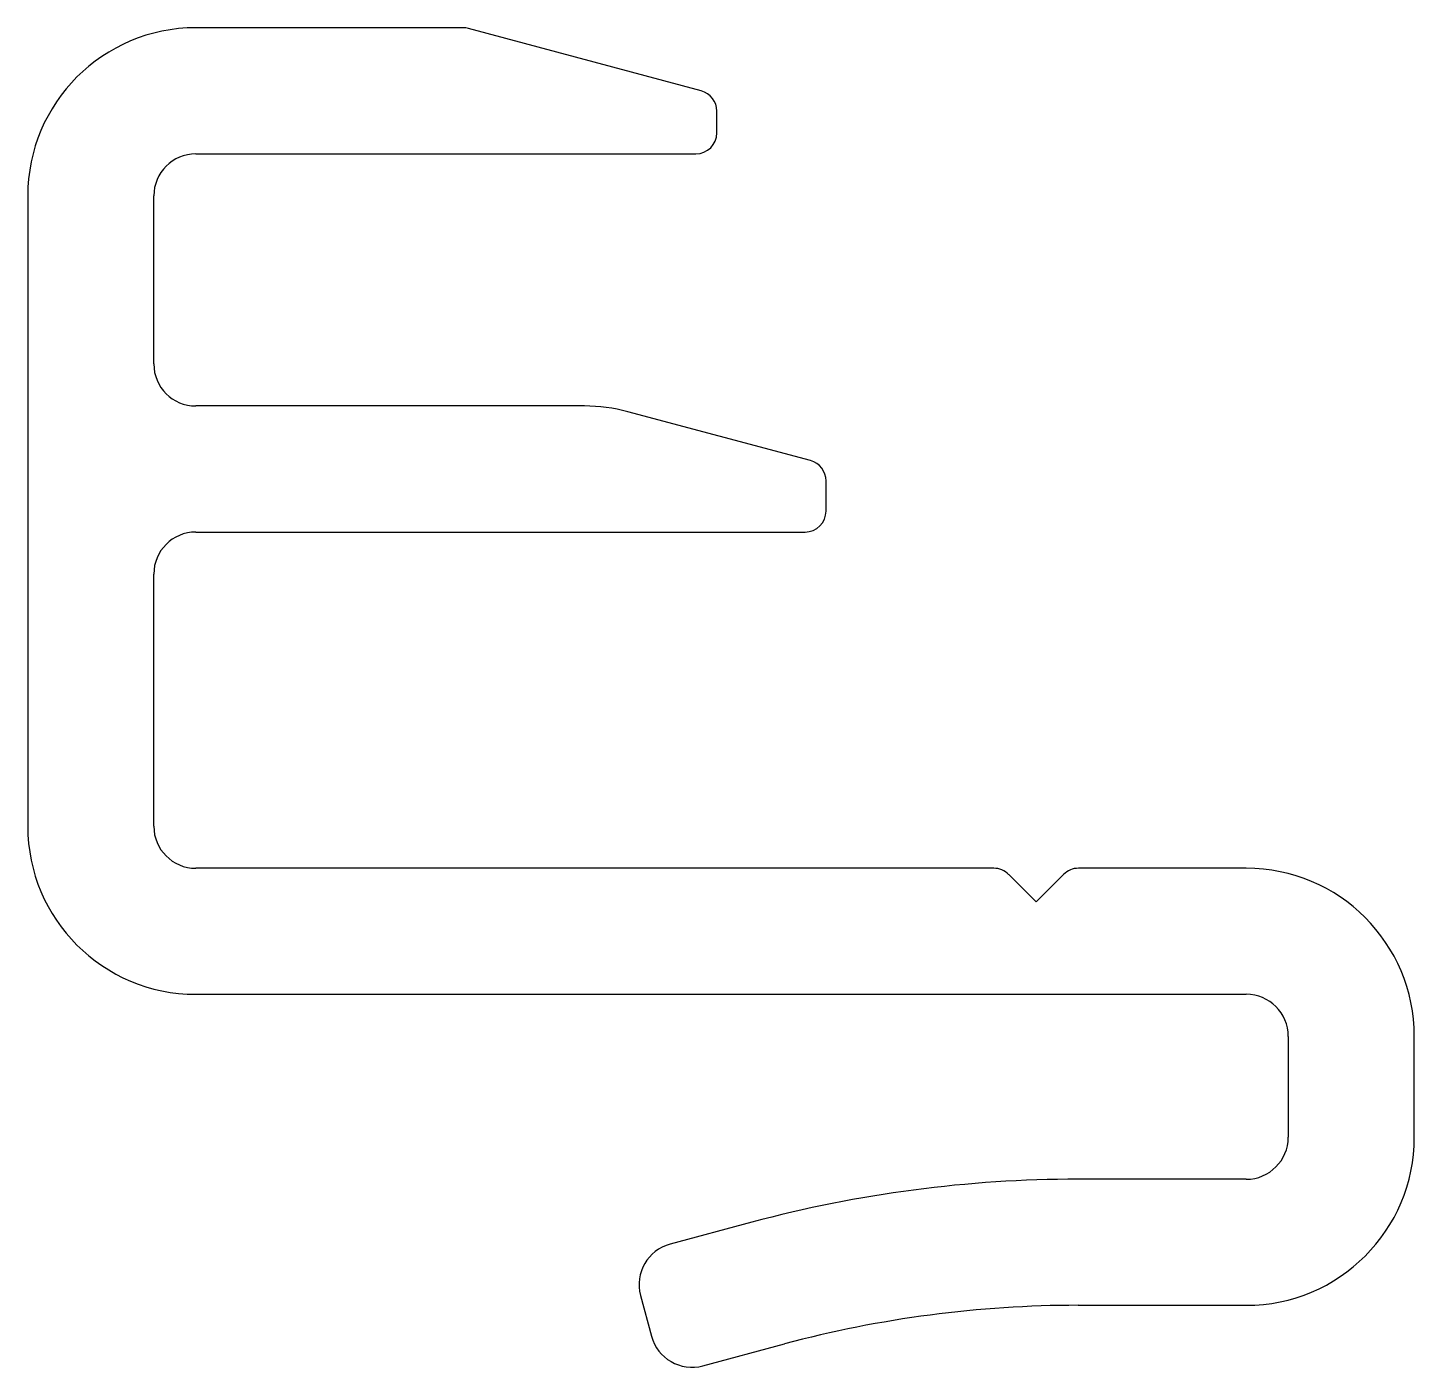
# Model space of a CAD drawing. Extents: x 1.5 to 18, y 1.1 to 17.
import ezdxf

# ---------------------------------------------------------------- set-up
doc = ezdxf.new("R2010")
doc.units = 0
doc.layers.get('0').update_dxf_attribs({"linetype": 'CONTINUOUS'})

msp = doc.modelspace()

# ---------------------------------------------------------------- linework, layer by layer
for p, q in [((6.705, 17.037), (3.524, 17.037)), ((9.538, 16.287), (6.77, 17.029)), ((9.724, 15.787), (9.724, 16.045)), ((3.524, 15.537), (9.474, 15.537)), ((1.524, 15.037), (1.524, 7.537)), ((3.024, 13.037), (3.024, 15.037)), ((8.148, 12.537), (3.524, 12.537)), ((10.838, 11.887), (8.666, 12.469)), ((11.024, 11.287), (11.024, 11.645)), ((3.524, 11.037), (10.774, 11.037)), ((3.024, 7.537), (3.024, 10.537)), ((13.02, 7.037), (3.524, 7.037)), ((13.524, 6.637), (13.197, 6.964)), ((13.85, 6.964), (13.524, 6.637)), ((16.024, 7.037), (14.027, 7.037)), ((3.524, 5.537), (16.024, 5.537)), ((16.524, 5.037), (16.524, 3.837)), ((18.024, 3.837), (18.024, 5.037)), ((16.024, 3.337), (14.024, 3.337)), ((10.141, 2.826), (9.17, 2.566)), ((8.816, 1.953), (8.946, 1.47)), ((14.024, 1.837), (16.024, 1.837)), ((9.558, 1.117), (10.53, 1.377))]:
    msp.add_line(p, q)
for centre, radius, start, end in [((3.524, 15.037), 2, 90, 180), ((6.705, 16.787), 0.25, 75, 90), ((9.474, 16.045), 0.25, 0, 75), ((9.474, 15.787), 0.25, 270, 0), ((3.524, 15.037), 0.5, 90, 180), ((3.524, 13.037), 0.5, 180, 270), ((8.148, 10.537), 2, 75, 90), ((10.774, 11.645), 0.25, 0, 75), ((10.774, 11.287), 0.25, 270, 0), ((3.524, 10.537), 0.5, 90, 180), ((3.524, 7.537), 2, 180, 270), ((3.524, 7.537), 0.5, 180, 270), ((13.02, 6.787), 0.25, 45, 90), ((14.027, 6.787), 0.25, 90, 135), ((16.024, 5.037), 2, 0, 90), ((16.024, 5.037), 0.5, 360, 90), ((16.024, 3.837), 0.5, 270, 0), ((16.024, 3.837), 2, 270, 360), ((14.024, -11.663), 15, 90, 105), ((9.299, 2.083), 0.5, 105, 195), ((14.024, -11.663), 13.5, 90, 105), ((9.429, 1.6), 0.5, 195, 285)]:
    msp.add_arc(centre, radius, start, end)

doc.saveas('drawing.dxf')
